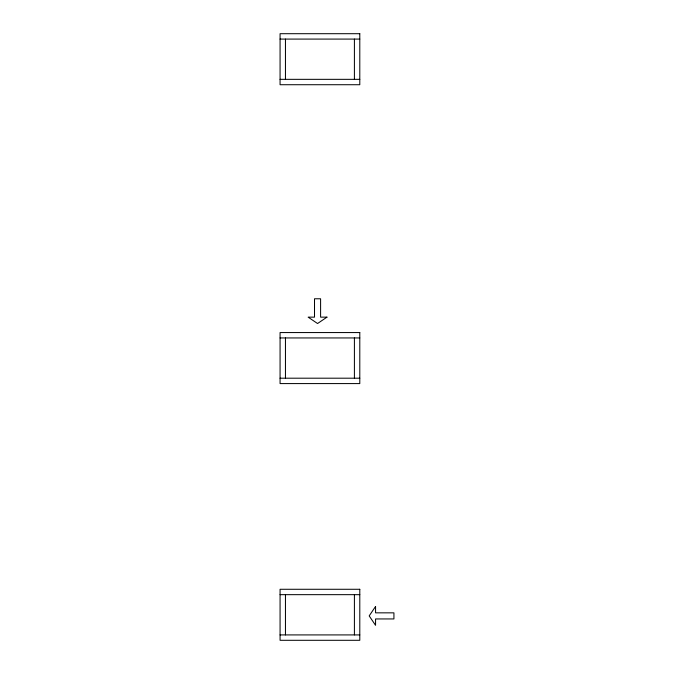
<?xml version="1.0" encoding="UTF-8"?>
<svg xmlns="http://www.w3.org/2000/svg" width="674" height="674" viewBox="0 0 674 674"><rect width="100%" height="100%" fill="white"/><g stroke="black" fill="none" stroke-linecap="round" stroke-linejoin="round"><path stroke-width="1.01" d="M280.072 39.084L359.79 39.084M280.072 79.338L359.79 79.338M280.072 337.944L359.79 337.944M280.072 378.198L359.79 378.198M280.072 594.662L359.79 594.662M280.072 634.916L359.79 634.916M354.406 39.084L354.406 79.338M354.406 337.944L354.406 378.198M354.406 594.662L354.406 634.916M285.456 39.084L285.456 79.338M285.456 337.944L285.456 378.198M285.456 594.662L285.456 634.916M375.561 606.465L369.183 615.893L375.561 625.32L375.561 618.943L393.928 618.943L393.928 612.843L375.561 612.843L375.561 606.465M326.974 317.142L317.555 323.52L308.128 317.142L314.505 317.142L314.505 298.776L320.597 298.776L320.597 317.142L326.974 317.142M359.79 33.7L280.072 33.7L280.072 84.722L359.79 84.722L359.79 33.7M359.79 332.56L280.072 332.56L280.072 383.582L359.79 383.582L359.79 332.56M359.79 589.278L280.072 589.278L280.072 640.3L359.79 640.3L359.79 589.278"/></g></svg>
